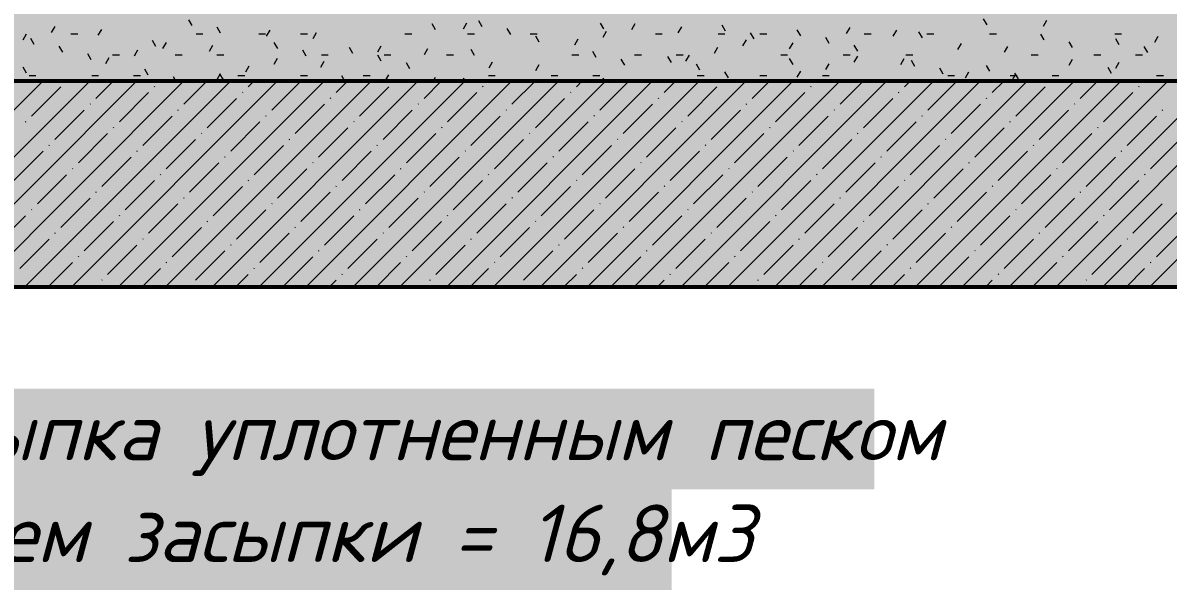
# Model space of a CAD drawing. Header units: millimetres. Extents: x -81576 to 1046824, y -248937 to 691537.
# Drawn here: x 26515 to 32088, y 616365 to 619123 of the extents above; entities that cross this region are included whole.
import ezdxf

# ---------------------------------------------------------------- set-up
doc = ezdxf.new("R2010")
doc.units = ezdxf.units.MM
doc.layers.add('PDF _Геометрия', color=7, linetype='Continuous', true_color=0x1d1d1d)
doc.layers.add('PDF _Сплошная заливка', color=7, linetype='Continuous', true_color=0xffffff)
doc.layers.add('PDF _Текст', color=7, linetype='Continuous')
doc.styles.add('PDF ISOCPEUR Italic', font='isocpeui.ttf')

msp = doc.modelspace()

# ---------------------------------------------------------------- hatches: boundary and pattern name
at = {"layer": 'PDF _Сплошная заливка', "true_color": 0x636466, "transparency": 33554559}
h = msp.add_hatch(color=251, dxfattribs=at)
h.paths.add_polyline_path([(37551.1, 617839.9), (37551.1, 634079.9), (22151.1, 634079.9), (22151.1, 634439.9), (21651.8, 634439.9), (21651.8, 632439.9), (22151.1, 632439.9), (22151.1, 633484.4), (37051.1, 633484.4), (37051.1, 618839.9), (33791.1, 618839.9), (33791.1, 619409.9), (33161.1, 619409.9), (33161.1, 619809.9), (32561.1, 619809.9), (32561.1, 620209.9), (31961.1, 620209.9), (31961.1, 620609.9), (31361.1, 620609.9), (31361.1, 621009.9), (30761.1, 621009.9), (30761.1, 621409.9), (30161.1, 621409.9), (30161.1, 621809.9), (29561.1, 621809.9), (29561.1, 622209.9), (28961.1, 622209.9), (28961.1, 622609.9), (28361.1, 622609.9), (28361.1, 623009.9), (27761.1, 623009.9), (27761.1, 623409.9), (27161.1, 623409.9), (27161.1, 623809.9), (26561.1, 623809.9), (26561.1, 624209.9), (25961.1, 624209.9), (25961.1, 624609.9), (25361.1, 624609.9), (25361.1, 625009.9), (24791.1, 625009.9), (24791.1, 625439.9), (24191.1, 625439.9), (24191.1, 625579.9), (22151.1, 625579.9), (22151.1, 625839.9), (21651.1, 625839.9), (21651.1, 618839.9), (20831.1, 618839.9), (20831.1, 617839.9), (37051.1, 617839.9)], flags=0)
h.paths.add_polyline_path([(33191.1, 618839.9), (22151.1, 618839.9), (22151.1, 625099.9), (24085.3, 625099.9), (33191.1, 619029.3), (33191.1, 618999.5)], flags=0)
msp.add_hatch(color=251, dxfattribs=at).paths.add_polyline_path([(22151.1, 618839.9), (33191.1, 618839.9), (33191.1, 619029.3), (33175.3, 619039.9), (33153.9, 619039.9), (24071.1, 625095.1), (22151.1, 625095.1), (22151.1, 619449.6)])

# ---------------------------------------------------------------- linework, layer by layer
at = {"layer": 'PDF _Геометрия', "color": 7, "lineweight": 53}
msp.add_lwpolyline([(21651.1, 625839.9), (21651.1, 618839.9), (20831.1, 618839.9), (20831.1, 617839.9), (37551.1, 617839.9), (37551.1, 634079.9)], dxfattribs=at)
at = {"layer": 'PDF _Геометрия', "color": 7, "lineweight": 50}
for points in [[(33191.1, 618839.9), (22151.1, 618839.9), (22151.1, 625099.9), (24085.3, 625099.9)], [(20813.9, 617839.9), (37580.6, 617839.9)]]:
    msp.add_lwpolyline(points, dxfattribs=at)
at = {"layer": 'PDF _Геометрия', "color": 7, "lineweight": 53}
msp.add_lwpolyline([(33191.1, 618839.9), (22151.1, 618839.9), (22151.1, 625099.9), (24085.3, 625099.9), (33191.1, 619029.3)], close=True, dxfattribs=at)
at = {"layer": 'PDF _Геометрия', "color": 7, "lineweight": 15}
msp.add_lwpolyline([(33175.3, 619039.9), (33153.9, 619039.9), (24071.1, 625095.1), (22151.1, 625095.1), (22151.1, 618839.9), (33191.1, 618839.9)], dxfattribs=at)
at = {"layer": 'PDF _Геометрия', "color": 7, "lineweight": 9}
for points in [[(27338.7, 619110), (27321.9, 619139)], [(28523.3, 619090), (28506.6, 619119.1)], [(28674, 619121.9), (28657.2, 619092.8)], [(28750.1, 619103.6), (28733.4, 619132.7)], [(29342.5, 619093.7), (29325.7, 619122.7)], [(29493.1, 619118.2), (29476.3, 619089.2)], [(31207.5, 619114.6), (31190.7, 619143.6)], [(31496.9, 619134.5), (31480.1, 619105.5)], [(26531.4, 619068.4), (26514.6, 619039.4)], [(26670.2, 619105.6), (26653.4, 619076.6)], [(26748.5, 619070.3), (26782, 619070.3)], [(26897, 619092), (26880.2, 619062.9)], [(27358.1, 619070.3), (27391.6, 619070.3)], [(27477.4, 619072.8), (27460.7, 619101.8)], [(27662.9, 619070.3), (27696.4, 619070.3)], [(27716.1, 619088.3), (27699.3, 619059.3)], [(27866.1, 619070.3), (27899.6, 619070.3)], [(27942.9, 619074.7), (27926.1, 619045.7)], [(28374.1, 619070.3), (28407.6, 619070.3)], [(28678.9, 619070.3), (28712.4, 619070.3)], [(28888.9, 619066.4), (28872.1, 619095.5)], [(28983.7, 619070.3), (29017.2, 619070.3)], [(29354.3, 619081), (29337.5, 619052)], [(29593.3, 619070.3), (29626.8, 619070.3)], [(29719.9, 619104.6), (29703.1, 619075.6)], [(29898.1, 619070.3), (29931.6, 619070.3)], [(29934.8, 619083.7), (29918, 619112.7)], [(30073.6, 619046.5), (30056.8, 619075.6)], [(30101.3, 619070.3), (30134.8, 619070.3)], [(30300.4, 619060.1), (30283.6, 619089.2)], [(30539, 619101), (30522.2, 619071.9)], [(30609.3, 619070.3), (30642.8, 619070.3)], [(30765.8, 619087.4), (30749, 619058.3)], [(30892.7, 619050.2), (30875.9, 619079.2)], [(30914.1, 619070.3), (30947.6, 619070.3)], [(31218.9, 619070.3), (31252.4, 619070.3)], [(31485, 619040.2), (31468.3, 619069.2)], [(31828.5, 619070.3), (31862, 619070.3)], [(26570.3, 619018.3), (26553.6, 619047.4)], [(26709.1, 618981.1), (26692.4, 619010.2)], [(27162.7, 619008.3), (27145.9, 619037.4)], [(27211.7, 619027.6), (27195, 618998.5)], [(27438.5, 619014), (27421.7, 618984.9)], [(27755, 618998.4), (27738.3, 619027.4)], [(28257.6, 619010.3), (28240.8, 618981.3)], [(29027.7, 619029.3), (29010.9, 619058.3)], [(29215.5, 619043.8), (29198.8, 619014.8)], [(30034.6, 619040.2), (30017.9, 619011.2)], [(30261.4, 619026.6), (30244.6, 618997.6)], [(30439.2, 619022.9), (30422.4, 619052)], [(30577.9, 618985.8), (30561.2, 619014.8)], [(31080.5, 619022.9), (31063.8, 618993.9)], [(31307.3, 619009.3), (31290.5, 618980.3)], [(31623.8, 619003), (31607.1, 619032)], [(31850.6, 619016.6), (31833.8, 619045.7)], [(31989.4, 618979.4), (31972.6, 619008.5)], [(32038.4, 619056.5), (32021.7, 619027.4)], [(26847.9, 618943.9), (26831.2, 618973)], [(26934.1, 618953.2), (26917.4, 618924.2)], [(26951.7, 618968.7), (26985.2, 618968.7)], [(27072.9, 618990.4), (27056.2, 618961.3)], [(27256.5, 618968.7), (27290, 618968.7)], [(27459.7, 618968.7), (27493.2, 618968.7)], [(27753.3, 618949.5), (27736.5, 618920.5)], [(27893.8, 618961.2), (27877, 618990.2)], [(27967.7, 618968.7), (28001.2, 618968.7)], [(28120.6, 618974.8), (28103.8, 619003.8)], [(28259.4, 618937.6), (28242.6, 618966.7)], [(28272.5, 618968.7), (28306, 618968.7)], [(28484.4, 618996.7), (28467.6, 618967.7)], [(28577.3, 618968.7), (28610.8, 618968.7)], [(28712.9, 618964.8), (28696.2, 618993.9)], [(29186.9, 618968.7), (29220.4, 618968.7)], [(29305.3, 618954.9), (29288.5, 618983.9)], [(29491.7, 618968.7), (29525.2, 618968.7)], [(29670.8, 618931.3), (29654.1, 618960.3)], [(29694.9, 618968.7), (29728.4, 618968.7)], [(29757.1, 618965.8), (29740.3, 618936.8)], [(29895.8, 619003), (29879.1, 618974)], [(30202.9, 618968.7), (30236.4, 618968.7)], [(30263.2, 618921.3), (30246.4, 618950.4)], [(30507.7, 618968.7), (30541.2, 618968.7)], [(30576.2, 618962.2), (30559.4, 618933.1)], [(30812.5, 618968.7), (30846, 618968.7)], [(31422.1, 618968.7), (31455.6, 618968.7)], [(31726.9, 618968.7), (31760.4, 618968.7)], [(31930.1, 618968.7), (31963.6, 618968.7)], [(26533.2, 618879.5), (26516.4, 618908.6)], [(27125.5, 618869.6), (27108.7, 618898.6)], [(27614.5, 618912.4), (27597.7, 618883.3)], [(27980, 618935.9), (27963.3, 618906.9)], [(28398.2, 618900.4), (28381.4, 618929.5)], [(28799.2, 618932.3), (28782.4, 618903.2)], [(29025.9, 618918.7), (29009.2, 618889.6)], [(29444.1, 618917.7), (29427.3, 618946.7)], [(29809.6, 618894.1), (29792.9, 618923.2)], [(30437.4, 618925), (30420.6, 618896)], [(30803, 618948.6), (30786.2, 618919.5)], [(30855.5, 618911.4), (30838.8, 618940.4)], [(30994.3, 618874.2), (30977.5, 618903.2)], [(31221.1, 618887.8), (31204.3, 618916.8)], [(31622.1, 618944.9), (31605.3, 618915.9)], [(31813.4, 618877.8), (31796.7, 618906.9)], [(31848.9, 618931.3), (31832.1, 618902.3)], [(26517.8, 618841.6), (26516.8, 618839.9)], [(26545.3, 618867.1), (26578.8, 618867.1)], [(26850.1, 618867.1), (26883.6, 618867.1)], [(27053.3, 618867.1), (27086.8, 618867.1)], [(27259.9, 618839.9), (27247.5, 618861.4)], [(27475.7, 618875.2), (27458.9, 618846.1)], [(27491.1, 618846), (27474.3, 618875)], [(27561.3, 618867.1), (27594.8, 618867.1)], [(27866.1, 618867.1), (27899.6, 618867.1)], [(28081.2, 618839.9), (28066.6, 618865.1)], [(28170.9, 618867.1), (28204.4, 618867.1)], [(28294.8, 618871.5), (28278, 618842.5)], [(28521.6, 618857.9), (28511.2, 618839.9)], [(28667.8, 618839.9), (28659, 618855.1)], [(28780.5, 618867.1), (28814, 618867.1)], [(29085.3, 618867.1), (29118.8, 618867.1)], [(29288.5, 618867.1), (29322, 618867.1)], [(29340.7, 618854.3), (29332.4, 618839.9)], [(29567.5, 618840.6), (29567, 618839.9)], [(29796.5, 618867.1), (29830, 618867.1)], [(29948.4, 618856.9), (29931.6, 618886)], [(30101.3, 618867.1), (30134.8, 618867.1)], [(30298.6, 618887.8), (30281.8, 618858.8)], [(30406.1, 618867.1), (30439.6, 618867.1)], [(30978.9, 618847), (30974.8, 618839.9)], [(31015.7, 618867.1), (31049.2, 618867.1)], [(31117.7, 618884.2), (31101, 618855.1)], [(31320.5, 618867.1), (31354, 618867.1)], [(31344.5, 618870.5), (31327.7, 618841.5)], [(31359.9, 618850.6), (31343.1, 618879.6)], [(31483.4, 618839.9), (31481.9, 618842.5)], [(31523.7, 618867.1), (31557.2, 618867.1)], [(32031.7, 618867.1), (32065.2, 618867.1)]]:
    msp.add_lwpolyline(points, dxfattribs=at)
at = {"layer": 'PDF _Геометрия', "color": 250, "lineweight": 9, "true_color": 0x2c2c2c}
for points in [[(25612.5, 617839.9), (26612.5, 618839.9)], [(25840.6, 617839.9), (26840.6, 618839.9)], [(26068.7, 617839.9), (27068.7, 618839.9)], [(26296.8, 617839.9), (27296.8, 618839.9)], [(26524.9, 617839.9), (27524.9, 618839.9)], [(26753, 617839.9), (27753, 618839.9)], [(26870.5, 618755.8), (26954.6, 618839.9)], [(26981.1, 617839.9), (27981.1, 618839.9)], [(27209.2, 617839.9), (28209.2, 618839.9)], [(27298.2, 618727.3), (27410.8, 618839.9)], [(27437.3, 617839.9), (28437.3, 618839.9)], [(27611.9, 618812.8), (27638.9, 618839.9)], [(27665.4, 617839.9), (28665.4, 618839.9)], [(27725.9, 618698.8), (27867, 618839.9)], [(27893.5, 617839.9), (28893.5, 618839.9)], [(28039.5, 618784.3), (28095.1, 618839.9)], [(28121.6, 617839.9), (29121.6, 618839.9)], [(28349.6, 617839.9), (29349.6, 618839.9)], [(28467.2, 618755.8), (28551.3, 618839.9)], [(28577.7, 617839.9), (29577.7, 618839.9)], [(28805.8, 617839.9), (29805.8, 618839.9)], [(28894.9, 618727.3), (29007.5, 618839.9)], [(29033.9, 617839.9), (30033.9, 618839.9)], [(29208.5, 618812.8), (29235.6, 618839.9)], [(29262, 617839.9), (30262, 618839.9)], [(29322.6, 618698.8), (29463.7, 618839.9)], [(29490.1, 617839.9), (30490.1, 618839.9)], [(29636.2, 618784.3), (29691.8, 618839.9)], [(29718.2, 617839.9), (30718.2, 618839.9)], [(29946.3, 617839.9), (30946.3, 618839.9)], [(30063.9, 618755.8), (30148, 618839.9)], [(30174.4, 617839.9), (31174.4, 618839.9)], [(30402.5, 617839.9), (31402.5, 618839.9)], [(30491.6, 618727.3), (30604.2, 618839.9)], [(30630.6, 617839.9), (31630.6, 618839.9)], [(30805.2, 618812.8), (30832.3, 618839.9)], [(30858.7, 617839.9), (31858.7, 618839.9)], [(30919.3, 618698.8), (31060.4, 618839.9)], [(31086.8, 617839.9), (32086.8, 618839.9)], [(31232.9, 618784.3), (31288.5, 618839.9)], [(31314.9, 617839.9), (32314.9, 618839.9)], [(31543, 617839.9), (32543, 618839.9)], [(31660.6, 618755.8), (31744.7, 618839.9)], [(31771.1, 617839.9), (32771.1, 618839.9)], [(31999.2, 617839.9), (32999.2, 618839.9)], [(26556.9, 618670.3), (26699.5, 618812.8)], [(26984.6, 618641.8), (27127.1, 618784.3)], [(27155.7, 618812.8), (27158, 618815.2)], [(27583.3, 618784.3), (27585.7, 618786.7)], [(28153.6, 618670.3), (28296.2, 618812.8)], [(28581.3, 618641.8), (28723.8, 618784.3)], [(28752.4, 618812.8), (28754.7, 618815.2)], [(29180, 618784.3), (29182.4, 618786.7)], [(29750.3, 618670.3), (29892.8, 618812.8)], [(30178, 618641.8), (30320.5, 618784.3)], [(30349, 618812.8), (30351.4, 618815.2)], [(30776.7, 618784.3), (30779.1, 618786.7)], [(31347, 618670.3), (31489.5, 618812.8)], [(31774.7, 618641.8), (31917.2, 618784.3)], [(31945.7, 618812.8), (31948.1, 618815.2)], [(26842, 618727.3), (26844.4, 618729.7)], [(27412.3, 618613.2), (27554.8, 618755.8)], [(27840, 618584.7), (27982.5, 618727.3)], [(28011, 618755.8), (28013.4, 618758.2)], [(28438.7, 618727.3), (28441.1, 618729.7)], [(29009, 618613.2), (29151.5, 618755.8)], [(29436.6, 618584.7), (29579.2, 618727.3)], [(29607.7, 618755.8), (29610.1, 618758.2)], [(30035.4, 618727.3), (30037.8, 618729.7)], [(30605.7, 618613.2), (30748.2, 618755.8)], [(31033.3, 618584.7), (31175.9, 618727.3)], [(31204.4, 618755.8), (31206.8, 618758.2)], [(31632.1, 618727.3), (31634.5, 618729.7)], [(26670.9, 618556.2), (26813.5, 618698.8)], [(27098.6, 618527.7), (27241.2, 618670.3)], [(27269.7, 618698.8), (27272.1, 618701.2)], [(27697.4, 618670.3), (27699.8, 618672.6)], [(28267.6, 618556.2), (28410.2, 618698.8)], [(28695.3, 618527.7), (28837.9, 618670.3)], [(28866.4, 618698.8), (28868.8, 618701.2)], [(29294.1, 618670.3), (29296.5, 618672.6)], [(29864.3, 618556.2), (30006.9, 618698.8)], [(30292, 618527.7), (30434.6, 618670.3)], [(30463.1, 618698.8), (30465.5, 618701.2)], [(30890.8, 618670.3), (30893.1, 618672.6)], [(31461, 618556.2), (31603.6, 618698.8)], [(31888.7, 618527.7), (32031.3, 618670.3)], [(32059.8, 618698.8), (32062.2, 618701.2)], [(26528.4, 618641.8), (26530.8, 618644.1)], [(26956.1, 618613.2), (26958.4, 618615.6)], [(27526.3, 618499.2), (27668.9, 618641.8)], [(28125.1, 618641.8), (28127.5, 618644.1)], [(28552.8, 618613.2), (28555.1, 618615.6)], [(29123, 618499.2), (29265.6, 618641.8)], [(29721.8, 618641.8), (29724.1, 618644.1)], [(30149.5, 618613.2), (30151.8, 618615.6)], [(30719.7, 618499.2), (30862.3, 618641.8)], [(31318.5, 618641.8), (31320.8, 618644.1)], [(31746.1, 618613.2), (31748.5, 618615.6)], [(26785, 618442.2), (26927.6, 618584.7)], [(27383.8, 618584.7), (27386.1, 618587.1)], [(27811.4, 618556.2), (27813.8, 618558.6)], [(27954, 618470.7), (28096.6, 618613.2)], [(28381.7, 618442.2), (28524.3, 618584.7)], [(28980.5, 618584.7), (28982.8, 618587.1)], [(29408.1, 618556.2), (29410.5, 618558.6)], [(29550.7, 618470.7), (29693.3, 618613.2)], [(29978.4, 618442.2), (30120.9, 618584.7)], [(30577.1, 618584.7), (30579.5, 618587.1)], [(31004.8, 618556.2), (31007.2, 618558.6)], [(31147.4, 618470.7), (31289.9, 618613.2)], [(31575.1, 618442.2), (31717.6, 618584.7)], [(26642.4, 618527.7), (26644.8, 618530.1)], [(27212.7, 618413.7), (27355.2, 618556.2)], [(27640.4, 618385.1), (27782.9, 618527.7)], [(28239.1, 618527.7), (28241.5, 618530.1)], [(28809.4, 618413.7), (28951.9, 618556.2)], [(29237.1, 618385.1), (29379.6, 618527.7)], [(29835.8, 618527.7), (29838.2, 618530.1)], [(30406.1, 618413.7), (30548.6, 618556.2)], [(30833.7, 618385.1), (30976.3, 618527.7)], [(31432.5, 618527.7), (31434.9, 618530.1)], [(32002.8, 618413.7), (32145.3, 618556.2)], [(26471.4, 618356.6), (26613.9, 618499.2)], [(26899, 618328.1), (27041.6, 618470.7)], [(27070.1, 618499.2), (27072.5, 618501.6)], [(27497.8, 618470.7), (27500.2, 618473.1)], [(28068.1, 618356.6), (28210.6, 618499.2)], [(28495.7, 618328.1), (28638.3, 618470.7)], [(28666.8, 618499.2), (28669.2, 618501.6)], [(29094.5, 618470.7), (29096.9, 618473.1)], [(29664.7, 618356.6), (29807.3, 618499.2)], [(30092.4, 618328.1), (30235, 618470.7)], [(30263.5, 618499.2), (30265.9, 618501.6)], [(30691.2, 618470.7), (30693.6, 618473.1)], [(31261.4, 618356.6), (31404, 618499.2)], [(31689.1, 618328.1), (31831.7, 618470.7)], [(31860.2, 618499.2), (31862.6, 618501.6)], [(26756.5, 618413.7), (26758.9, 618416)], [(27326.7, 618299.6), (27469.3, 618442.2)], [(27754.4, 618271.1), (27897, 618413.7)], [(27925.5, 618442.2), (27927.9, 618444.5)], [(28353.2, 618413.7), (28355.5, 618416)], [(28923.4, 618299.6), (29066, 618442.2)], [(29351.1, 618271.1), (29493.7, 618413.7)], [(29522.2, 618442.2), (29524.6, 618444.5)], [(29949.9, 618413.7), (29952.2, 618416)], [(30520.1, 618299.6), (30662.7, 618442.2)], [(30947.8, 618271.1), (31090.4, 618413.7)], [(31118.9, 618442.2), (31121.2, 618444.5)], [(31546.6, 618413.7), (31548.9, 618416)], [(26585.4, 618242.6), (26728, 618385.1)], [(27013.1, 618214.1), (27155.7, 618356.6)], [(27184.2, 618385.1), (27186.5, 618387.5)], [(27611.9, 618356.6), (27614.2, 618359)], [(28182.1, 618242.6), (28324.7, 618385.1)], [(28609.8, 618214.1), (28752.4, 618356.6)], [(28780.9, 618385.1), (28783.2, 618387.5)], [(29208.5, 618356.6), (29210.9, 618359)], [(29778.8, 618242.6), (29921.4, 618385.1)], [(30206.5, 618214.1), (30349, 618356.6)], [(30377.6, 618385.1), (30379.9, 618387.5)], [(30805.2, 618356.6), (30807.6, 618359)], [(31375.5, 618242.6), (31518, 618385.1)], [(31803.2, 618214.1), (31945.7, 618356.6)], [(31974.2, 618385.1), (31976.6, 618387.5)], [(26870.5, 618299.6), (26872.9, 618302)], [(27440.8, 618185.6), (27583.3, 618328.1)], [(27868.5, 618157), (28011, 618299.6)], [(28039.5, 618328.1), (28041.9, 618330.5)], [(28467.2, 618299.6), (28469.6, 618302)], [(29037.5, 618185.6), (29180, 618328.1)], [(29465.2, 618157), (29607.7, 618299.6)], [(29636.2, 618328.1), (29638.6, 618330.5)], [(30063.9, 618299.6), (30066.3, 618302)], [(30634.2, 618185.6), (30776.7, 618328.1)], [(31061.8, 618157), (31204.4, 618299.6)], [(31232.9, 618328.1), (31235.3, 618330.5)], [(31660.6, 618299.6), (31663, 618302)], [(26699.5, 618128.5), (26842, 618271.1)], [(27127.1, 618100), (27269.7, 618242.6)], [(27298.2, 618271.1), (27300.6, 618273.5)], [(27725.9, 618242.6), (27728.3, 618245)], [(28296.2, 618128.5), (28438.7, 618271.1)], [(28723.8, 618100), (28866.4, 618242.6)], [(28894.9, 618271.1), (28897.3, 618273.5)], [(29322.6, 618242.6), (29325, 618245)], [(29892.8, 618128.5), (30035.4, 618271.1)], [(30320.5, 618100), (30463.1, 618242.6)], [(30491.6, 618271.1), (30494, 618273.5)], [(30919.3, 618242.6), (30921.7, 618245)], [(31489.5, 618128.5), (31632.1, 618271.1)], [(31917.2, 618100), (32059.8, 618242.6)], [(26385.8, 618043), (26528.4, 618185.6)], [(26556.9, 618214.1), (26559.3, 618216.4)], [(26984.6, 618185.6), (26987, 618187.9)], [(27554.8, 618071.5), (27697.4, 618214.1)], [(27982.5, 618043), (28125.1, 618185.6)], [(28153.6, 618214.1), (28156, 618216.4)], [(28581.3, 618185.6), (28583.6, 618187.9)], [(29151.5, 618071.5), (29294.1, 618214.1)], [(29579.2, 618043), (29721.8, 618185.6)], [(29750.3, 618214.1), (29752.7, 618216.4)], [(30178, 618185.6), (30180.3, 618187.9)], [(30748.2, 618071.5), (30890.8, 618214.1)], [(31175.9, 618043), (31318.5, 618185.6)], [(31347, 618214.1), (31349.3, 618216.4)], [(31774.7, 618185.6), (31777, 618187.9)], [(26813.5, 618014.5), (26956.1, 618157)], [(27241.2, 617986), (27383.8, 618128.5)], [(27412.3, 618157), (27414.6, 618159.4)], [(27840, 618128.5), (27842.3, 618130.9)], [(28410.2, 618014.5), (28552.8, 618157)], [(28837.9, 617986), (28980.5, 618128.5)], [(29009, 618157), (29011.3, 618159.4)], [(29436.6, 618128.5), (29439, 618130.9)], [(30006.9, 618014.5), (30149.5, 618157)], [(30434.6, 617986), (30577.1, 618128.5)], [(30605.7, 618157), (30608, 618159.4)], [(31033.3, 618128.5), (31035.7, 618130.9)], [(31603.6, 618014.5), (31746.1, 618157)], [(32031.3, 617986), (32173.8, 618128.5)], [(26499.9, 617928.9), (26642.4, 618071.5)], [(26670.9, 618100), (26673.3, 618102.4)], [(27098.6, 618071.5), (27101, 618073.9)], [(27668.9, 617957.5), (27811.4, 618100)], [(28096.6, 617928.9), (28239.1, 618071.5)], [(28267.6, 618100), (28270, 618102.4)], [(28695.3, 618071.5), (28697.7, 618073.9)], [(29265.6, 617957.5), (29408.1, 618100)], [(29693.3, 617928.9), (29835.8, 618071.5)], [(29864.3, 618100), (29866.7, 618102.4)], [(30292, 618071.5), (30294.4, 618073.9)], [(30862.3, 617957.5), (31004.8, 618100)], [(31289.9, 617928.9), (31432.5, 618071.5)], [(31461, 618100), (31463.4, 618102.4)], [(31888.7, 618071.5), (31891.1, 618073.9)], [(26927.6, 617900.4), (27070.1, 618043)], [(27355.2, 617871.9), (27497.8, 618014.5)], [(27526.3, 618043), (27528.7, 618045.4)], [(27954, 618014.5), (27956.4, 618016.9)], [(28524.3, 617900.4), (28666.8, 618043)], [(28951.9, 617871.9), (29094.5, 618014.5)], [(29123, 618043), (29125.4, 618045.4)], [(29550.7, 618014.5), (29553.1, 618016.9)], [(30120.9, 617900.4), (30263.5, 618043)], [(30548.6, 617871.9), (30691.2, 618014.5)], [(30719.7, 618043), (30722.1, 618045.4)], [(31147.4, 618014.5), (31149.8, 618016.9)], [(31717.6, 617900.4), (31860.2, 618043)], [(26638.9, 617839.9), (26756.5, 617957.5)], [(26785, 617986), (26787.4, 617988.3)], [(27212.7, 617957.5), (27215.1, 617959.8)], [(27782.9, 617843.4), (27925.5, 617986)], [(28235.6, 617839.9), (28353.2, 617957.5)], [(28381.7, 617986), (28384.1, 617988.3)], [(28809.4, 617957.5), (28811.7, 617959.8)], [(29379.6, 617843.4), (29522.2, 617986)], [(29832.3, 617839.9), (29949.9, 617957.5)], [(29978.4, 617986), (29980.8, 617988.3)], [(30406.1, 617957.5), (30408.4, 617959.8)], [(30976.3, 617843.4), (31118.9, 617986)], [(31429, 617839.9), (31546.6, 617957.5)], [(31575.1, 617986), (31577.4, 617988.3)], [(32002.8, 617957.5), (32005.1, 617959.8)], [(27095.1, 617839.9), (27184.2, 617928.9)], [(27551.3, 617839.9), (27611.9, 617900.4)], [(27640.4, 617928.9), (27642.7, 617931.3)], [(28068.1, 617900.4), (28070.4, 617902.8)], [(28691.8, 617839.9), (28780.9, 617928.9)], [(29148, 617839.9), (29208.5, 617900.4)], [(29237.1, 617928.9), (29239.4, 617931.3)], [(29664.7, 617900.4), (29667.1, 617902.8)], [(30288.5, 617839.9), (30377.6, 617928.9)], [(30744.7, 617839.9), (30805.2, 617900.4)], [(30833.7, 617928.9), (30836.1, 617931.3)], [(31261.4, 617900.4), (31263.8, 617902.8)], [(31885.2, 617839.9), (31974.2, 617928.9)], [(26867, 617839.9), (26870.5, 617843.4)], [(26899, 617871.9), (26901.4, 617874.3)], [(27326.7, 617843.4), (27329.1, 617845.8)], [(28007.5, 617839.9), (28039.5, 617871.9)], [(28463.7, 617839.9), (28467.2, 617843.4)], [(28495.7, 617871.9), (28498.1, 617874.3)], [(28923.4, 617843.4), (28925.8, 617845.8)], [(29604.2, 617839.9), (29636.2, 617871.9)], [(30060.4, 617839.9), (30063.9, 617843.4)], [(30092.4, 617871.9), (30094.8, 617874.3)], [(30520.1, 617843.4), (30522.5, 617845.8)], [(31200.9, 617839.9), (31232.9, 617871.9)], [(31657.1, 617839.9), (31660.6, 617843.4)], [(31689.1, 617871.9), (31691.5, 617874.3)]]:
    msp.add_lwpolyline(points, dxfattribs=at)
at = {"layer": 'PDF _Сплошная заливка', "lineweight": 9, "transparency": 33554559}
for points in [[(25796.7, 617343.9), (27113, 617343.9), (25796.7, 616854.4), (27113, 616854.4)], [(27113, 617343.9), (27271.7, 617343.9), (27113, 616854.4), (27271.7, 616854.4)], [(27271.7, 617343.9), (29395, 617343.9), (27271.7, 616854.4), (29395, 616854.4)], [(29395, 617343.9), (29553.7, 617343.9), (29395, 616854.4), (29553.7, 616854.4)], [(29553.7, 617343.9), (30658.4, 617343.9), (29553.7, 616854.4), (30658.4, 616854.4)], [(25796.7, 616854.4), (26795.5, 616854.4), (25796.7, 616364.9), (26795.5, 616364.9)], [(26795.5, 616854.4), (26954.2, 616854.4), (26795.5, 616364.9), (26954.2, 616364.9)], [(26954.2, 616854.4), (28250.7, 616854.4), (26954.2, 616364.9), (28250.7, 616364.9)], [(28250.7, 616854.4), (29348.7, 616854.4), (28250.7, 616364.9), (29348.7, 616364.9)], [(29348.7, 616854.4), (29553.7, 616854.4), (29348.7, 616364.9), (29553.7, 616364.9)], [(29553.7, 616854.4), (29672.8, 616854.4), (29553.7, 616364.9), (29672.8, 616364.9)]]:
    msp.add_solid(points, dxfattribs=at)

# ---------------------------------------------------------------- texts
at = {"layer": 'PDF _Текст', "char_height": 279.4, "attachment_point": 4, "style": 'PDF ISOCPEUR Italic'}
for s, insert in [('засыпка уплотненным песком', (25796.7, 617097.8)), ('Объем засыпки = 16,8м3', (25796.7, 616608.3))]:
    msp.add_mtext(s, dxfattribs=dict(at, insert=insert))

doc.saveas('drawing.dxf')
